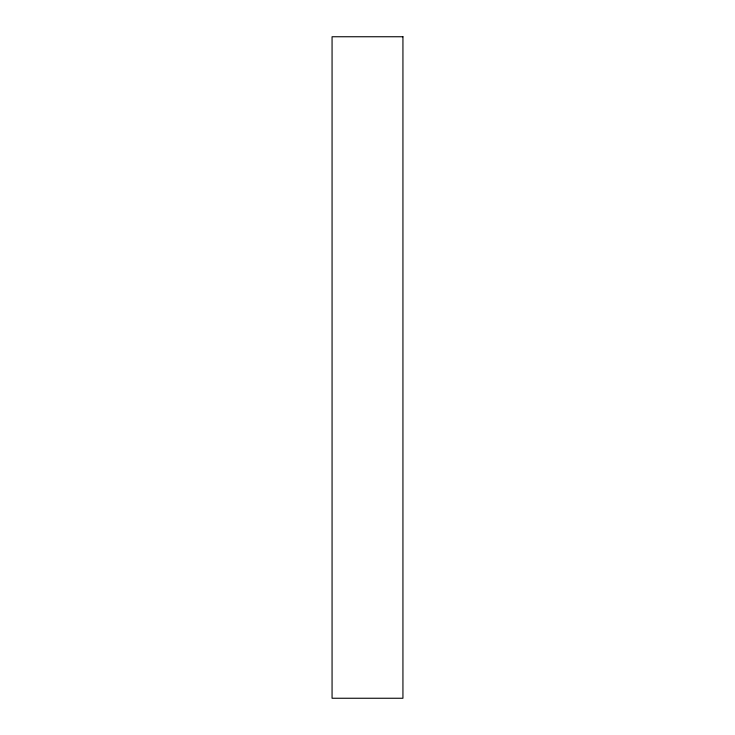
<?xml version="1.0" encoding="UTF-8"?>
<svg xmlns="http://www.w3.org/2000/svg" width="735" height="735" viewBox="0 0 735 735"><rect width="100%" height="100%" fill="white"/><g stroke="black" fill="none" stroke-linecap="round" stroke-linejoin="round"><path stroke-width="1.1" d="M402.936 36.75L332.064 36.75L332.064 698.25L402.936 698.25L402.936 36.75"/></g></svg>
